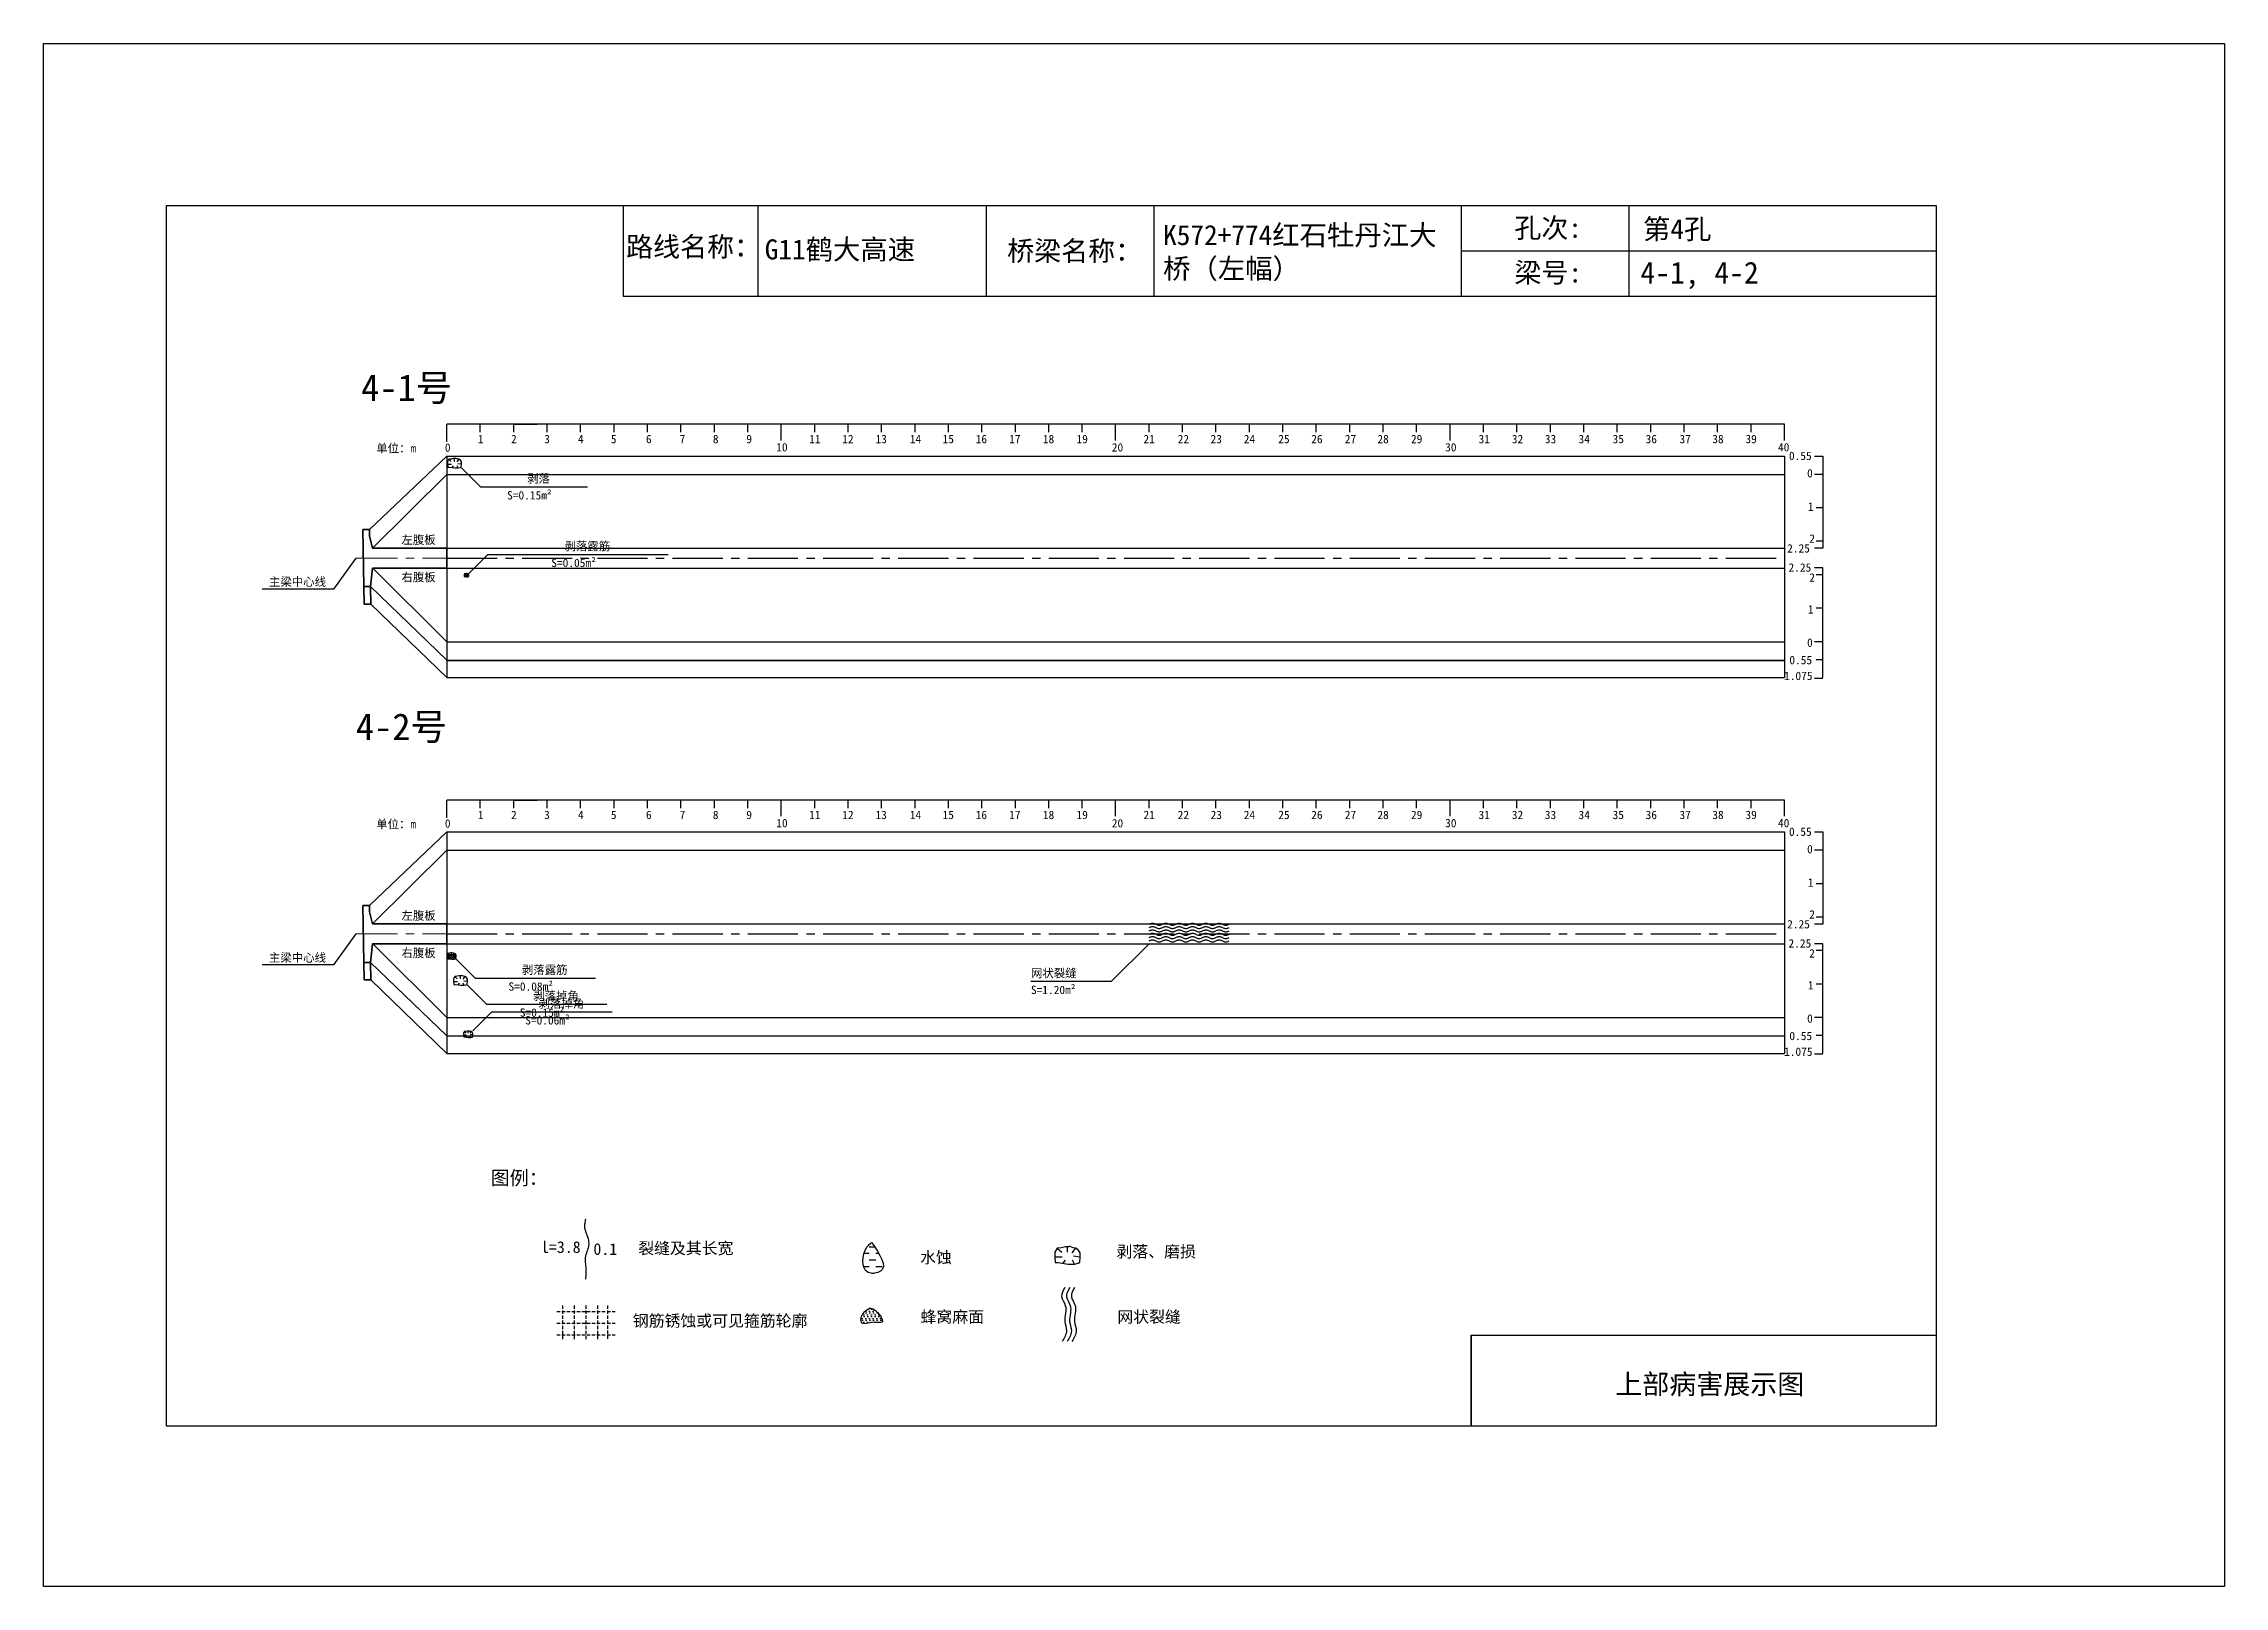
# Model space of a CAD drawing. Header units: millimetres. Extents: x -37 to 615, y -48 to 413.
import ezdxf

# ---------------------------------------------------------------- set-up
doc = ezdxf.new("R2010")
doc.units = ezdxf.units.MM
for name, pattern in [('CENTER', [2, 1.25, -0.25, 0.25, -0.25]), ('CENTER2', [1.125, 0.75, -0.125, 0.125, -0.125]), ('DASHED', [0.75, 0.5, -0.25])]:
    doc.linetypes.add(name, pattern=pattern)
for name, color, linetype in [('加固措施', 7, 'Continuous'), ('图层1', 7, 'Continuous'), ('病害', 5, 'Continuous'), ('轮廓', 3, 'Continuous')]:
    doc.layers.add(name, color=color, linetype=linetype)
doc.layers.add('虚线', color=7, linetype='Continuous', lineweight=30)
doc.styles.get("Standard").update_dxf_attribs({"font": ''})
doc.styles.add('汉字', font='')
doc.styles.get('Standard').set_extended_font_data('SimSun')
doc.styles.get('汉字').set_extended_font_data('SimSun')
pattern_1 = [(0, (-3997.7199, -288.9294), (0.55266586, 1.10533173), [0, -1.10533173])]
pattern_2 = [(0, (-6886.571, -700.7115), (0.55266586, 1.10533173), [0, -1.10533173])]
pattern_3 = [(0, (-3576.1421, -199.0757), (1.9895971, 1.9895971), [1.9895971, -1.9895971])]

# ---------------------------------------------------------------- blocks, each defined once
blk = doc.blocks.new('adfsd')
at = {"lineweight": -2, "ltscale": 0.5}
for p, q in [((1140.897, -3083.694), (1140.936, -3083.729)), ((1140.983, -3083.682), (1140.981, -3083.729)), ((1141.053, -3083.694), (1141.022, -3083.735)), ((1140.876, -3083.768), (1140.94, -3083.769)), ((1140.948, -3083.824), (1140.969, -3083.796)), ((1141.045, -3083.83), (1141.028, -3083.796)), ((1141.094, -3083.772), (1141.036, -3083.763))]:
    blk.add_line(p, q, dxfattribs=at)
blk.add_lwpolyline([(1141, -3083.682), (1140.967, -3083.682), (1140.934, -3083.69), (1140.897, -3083.694), (1140.876, -3083.727), (1140.876, -3083.768), (1140.88, -3083.818), (1140.905, -3083.818), (1140.991, -3083.83), (1141.045, -3083.83), (1141.078, -3083.822), (1141.09, -3083.814), (1141.094, -3083.772), (1141.094, -3083.735), (1141.078, -3083.707), (1141.053, -3083.694), (1141.033, -3083.69), (1141, -3083.678)], dxfattribs=at)
blk = doc.blocks.new('chi')
at = {"color": 0}
for p, q in [((1147.409, -3079.329), (1147.409, -3078.8)), ((1187.409, -3078.8), (1147.409, -3078.8)), ((1148.409, -3079.041), (1148.409, -3078.8)), ((1149.409, -3079.041), (1149.409, -3078.8)), ((1149.409, -3078.8), (1150.109, -3078.8)), ((1150.409, -3079.041), (1150.409, -3078.8)), ((1151.409, -3079.041), (1151.409, -3078.8)), ((1152.409, -3079.041), (1152.409, -3078.8)), ((1153.409, -3079.041), (1153.409, -3078.8)), ((1154.409, -3079.041), (1154.409, -3078.8)), ((1155.409, -3079.041), (1155.409, -3078.8)), ((1156.409, -3079.041), (1156.409, -3078.8)), ((1157.409, -3079.283), (1157.409, -3078.8)), ((1158.409, -3079.041), (1158.409, -3078.8)), ((1159.409, -3079.041), (1159.409, -3078.8)), ((1160.409, -3079.041), (1160.409, -3078.8)), ((1161.409, -3079.041), (1161.409, -3078.8)), ((1162.409, -3079.041), (1162.409, -3078.8)), ((1163.409, -3079.041), (1163.409, -3078.8)), ((1164.409, -3079.041), (1164.409, -3078.8)), ((1165.409, -3079.041), (1165.409, -3078.8)), ((1166.409, -3079.041), (1166.409, -3078.8)), ((1167.409, -3079.283), (1167.409, -3078.8)), ((1168.409, -3079.041), (1168.409, -3078.8)), ((1169.409, -3079.041), (1169.409, -3078.8)), ((1170.409, -3079.041), (1170.409, -3078.8)), ((1171.409, -3079.041), (1171.409, -3078.8)), ((1172.409, -3079.041), (1172.409, -3078.8)), ((1173.409, -3079.041), (1173.409, -3078.8)), ((1174.409, -3079.041), (1174.409, -3078.8)), ((1175.409, -3079.041), (1175.409, -3078.8)), ((1176.409, -3079.041), (1176.409, -3078.8)), ((1177.409, -3079.283), (1177.409, -3078.8)), ((1178.409, -3079.041), (1178.409, -3078.8)), ((1179.409, -3079.041), (1179.409, -3078.8)), ((1180.409, -3079.041), (1180.409, -3078.8)), ((1181.409, -3079.041), (1181.409, -3078.8)), ((1182.409, -3079.041), (1182.409, -3078.8)), ((1183.409, -3079.041), (1183.409, -3078.8)), ((1184.409, -3079.041), (1184.409, -3078.8)), ((1185.409, -3079.041), (1185.409, -3078.8)), ((1186.409, -3079.041), (1186.409, -3078.8)), ((1187.409, -3079.283), (1187.409, -3078.8))]:
    blk.add_line(p, q, dxfattribs=at)
for s, p in [('0', (1147.349, -3079.623)), ('1', (1148.339, -3079.368)), ('2', (1149.328, -3079.368)), ('3', (1150.319, -3079.368)), ('4', (1151.329, -3079.368)), ('5', (1152.313, -3079.368)), ('6', (1153.363, -3079.368)), ('7', (1154.37, -3079.368)), ('8', (1155.363, -3079.368)), ('9', (1156.363, -3079.368)), ('10', (1157.259, -3079.613)), ('11', (1158.242, -3079.368)), ('12', (1159.233, -3079.368)), ('13', (1160.227, -3079.368)), ('14', (1161.252, -3079.368)), ('15', (1162.233, -3079.368)), ('16', (1163.223, -3079.368)), ('17', (1164.224, -3079.368)), ('18', (1165.232, -3079.368)), ('19', (1166.238, -3079.368)), ('20', (1167.294, -3079.617)), ('21', (1168.24, -3079.368)), ('22', (1169.264, -3079.368)), ('23', (1170.247, -3079.368)), ('24', (1171.24, -3079.368)), ('25', (1172.271, -3079.368)), ('26', (1173.258, -3079.368)), ('27', (1174.261, -3079.368)), ('28', (1175.236, -3079.368)), ('29', (1176.24, -3079.368)), ('30', (1177.262, -3079.613)), ('31', (1178.261, -3079.368)), ('32', (1179.256, -3079.368)), ('33', (1180.243, -3079.368)), ('34', (1181.251, -3079.368)), ('35', (1182.269, -3079.368)), ('36', (1183.256, -3079.368)), ('37', (1184.269, -3079.368)), ('38', (1185.251, -3079.368)), ('39', (1186.242, -3079.368)), ('40', (1187.216, -3079.613))]:
    blk.add_text(s, height=0.25).set_placement(p)
blk = doc.blocks.new('kopp')
at = {"color": 0}
for p, q in [((1188.308, -3078.25), (1188.558, -3078.25)), ((1188.558, -3078.25), (1188.558, -3078.8)), ((1188.558, -3078.8), (1188.308, -3078.8)), ((1188.558, -3078.8), (1188.558, -3079.8)), ((1188.558, -3079.8), (1188.358, -3079.8)), ((1188.558, -3079.8), (1188.558, -3079.8)), ((1188.558, -3079.8), (1188.558, -3080.8)), ((1188.558, -3081.009), (1188.308, -3081.009)), ((1188.558, -3080.8), (1188.358, -3080.8)), ((1188.558, -3080.8), (1188.558, -3081.009)), ((1188.558, -3081.592), (1188.308, -3081.592)), ((1188.558, -3081.8), (1188.358, -3081.8)), ((1188.558, -3081.8), (1188.558, -3081.592)), ((1188.558, -3082.8), (1188.558, -3081.8)), ((1188.558, -3082.8), (1188.358, -3082.8)), ((1188.558, -3083.8), (1188.558, -3082.8)), ((1188.558, -3082.8), (1188.558, -3082.8)), ((1188.558, -3083.8), (1188.308, -3083.8)), ((1188.558, -3084.875), (1188.558, -3083.8)), ((1188.558, -3084.338), (1188.358, -3084.338)), ((1188.308, -3084.888), (1188.558, -3084.888))]:
    blk.add_line(p, q, dxfattribs=at)
for s, p in [('0.55', (1187.543, -3078.37)), ('0', (1188.086, -3078.891)), ('1', (1188.109, -3079.89)), ('2', (1188.15, -3080.842)), ('2.25', (1187.49, -3081.135)), ('2.25', (1187.53, -3081.708)), ('2', (1188.15, -3082.006)), ('1', (1188.109, -3082.959)), ('0', (1188.086, -3083.954)), ('0.55', (1187.556, -3084.474)), ('1.075', (1187.398, -3084.946))]:
    blk.add_text(s, height=0.25).set_placement(p)

msp = doc.modelspace()

# ---------------------------------------------------------------- hatches: boundary and pattern name
at = {"layer": '加固措施', "lineweight": -2}
h = msp.add_hatch(dxfattribs=at)
h.set_pattern_fill('DASH', color=256, scale=0.626645)
h.set_pattern_definition(pattern_3)
edge = h.paths.add_edge_path()
edge.add_spline(control_points=[(210.85, 54.88), (210.36, 54.45), (208.03, 52.39), (207.41, 44.9), (216.74, 46.23), (213.29, 51.3), (210.85, 54.88)], knot_values=[0, 0, 0, 0, 3.237042, 15.187225, 21.182779, 35.601669, 35.601669, 35.601669, 35.601669], degree=3, periodic=0)
h = msp.add_hatch(dxfattribs=at)
h.set_pattern_fill('DASH', color=256, scale=0.626645)
h.set_pattern_definition(pattern_3)
edge = h.paths.add_edge_path()
edge.add_spline(control_points=[(210.85, 54.88), (210.36, 54.45), (208.03, 52.39), (207.41, 44.9), (216.74, 46.23), (213.29, 51.3), (210.85, 54.88)], knot_values=[0, 0, 0, 0, 3.237042, 15.187225, 21.182779, 35.601669, 35.601669, 35.601669, 35.601669], degree=3, periodic=0)
h = msp.add_hatch(dxfattribs=at)
h.set_pattern_fill('DOTS', scale=0.696272)
h.set_pattern_definition(pattern_1)
edge = h.paths.add_edge_path()
edge.add_spline(control_points=[(210.19, 35.22), (209.15, 34.51), (207.68, 33.49), (207.52, 29.75), (211, 31.47), (215.72, 30.12), (212.21, 35.3), (210.31, 35.22), (210.19, 35.22)], knot_values=[0, 0, 0, 0, 5.205471, 7.397577, 12.944796, 16.169923, 23.88441, 24.400432, 24.400432, 24.400432, 24.400432], degree=3, periodic=0)
h = msp.add_hatch(dxfattribs=at)
h.set_pattern_fill('DOTS', scale=0.696272)
h.set_pattern_definition(pattern_1)
edge = h.paths.add_edge_path()
edge.add_spline(control_points=[(210.19, 35.22), (209.15, 34.51), (207.68, 33.49), (207.52, 29.75), (211, 31.47), (215.72, 30.12), (212.21, 35.3), (210.31, 35.22), (210.19, 35.22)], knot_values=[0, 0, 0, 0, 5.205471, 7.397577, 12.944796, 16.169923, 23.88441, 24.400432, 24.400432, 24.400432, 24.400432], degree=3, periodic=0)
at = {"layer": '病害', "lineweight": -2}
h = msp.add_hatch(dxfattribs=at)
h.set_pattern_fill('DOTS', color=4, scale=0.696272, style=0)
h.set_pattern_definition(pattern_2)
edge = h.paths.add_edge_path()
edge.add_spline(control_points=[(210.19, 35.22), (209.15, 34.51), (207.68, 33.49), (207.52, 29.75), (211, 31.47), (215.72, 30.12), (212.21, 35.3), (210.31, 35.22), (210.19, 35.22)], knot_values=[0, 0, 0, 0, 1.041094, 1.479515, 2.588959, 3.233985, 4.776882, 4.880086, 4.880086, 4.880086, 4.880086], degree=3, periodic=0)
h = msp.add_hatch(dxfattribs=at)
h.set_pattern_fill('DOTS', color=4, scale=0.696272, style=0)
h.set_pattern_definition(pattern_2)
edge = h.paths.add_edge_path()
edge.add_spline(control_points=[(210.19, 35.22), (209.15, 34.51), (207.68, 33.49), (207.52, 29.75), (211, 31.47), (215.72, 30.12), (212.21, 35.3), (210.31, 35.22), (210.19, 35.22)], knot_values=[0, 0, 0, 0, 1.041094, 1.479515, 2.588959, 3.233985, 4.776882, 4.880086, 4.880086, 4.880086, 4.880086], degree=3, periodic=0)

# ---------------------------------------------------------------- linework, layer by layer
at = {"color": 0, "linetype": 'ByBlock'}
for p, q in [((0, 364.85), (529.17, 364.85)), ((0, 0), (0, 364.85)), ((136.5, 364.85), (136.5, 337.72)), ((245.1, 364.85), (245.1, 337.72)), ((387.13, 364.85), (387.13, 337.72)), ((437.29, 364.79), (437.29, 337.66)), ((529.17, 364.85), (529.17, 0)), ((136.5, 337.72), (529.17, 337.72)), ((390.12, 0), (390.12, 27.12)), ((390.12, 27.12), (529.17, 27.12)), ((529.17, 0), (0, 0))]:
    msp.add_line(p, q, dxfattribs=at)
at = {"color": 0}
for p, q in [((60.65, 267.93), (83.82, 289.93)), ((83.82, 289.93), (83.82, 223.68)), ((83.82, 289.93), (483.82, 289.93)), ((483.82, 289.93), (483.82, 223.68)), ((61.57, 262.43), (83.82, 284.43)), ((83.82, 262.43), (483.82, 262.43)), ((483.82, 262.43), (483.82, 259.43)), ((56.57, 259.43), (49.96, 250.17)), ((61.64, 256.43), (83.82, 234.43)), ((83.82, 256.43), (483.82, 256.43)), ((49.96, 250.17), (28.63, 250.17)), ((60.99, 250.93), (83.82, 228.93)), ((61.09, 245.68), (83.82, 223.68)), ((83.82, 234.43), (483.82, 234.43)), ((83.82, 228.93), (483.82, 228.93)), ((83.82, 228.81), (483.82, 228.81)), ((83.82, 223.68), (483.82, 223.68)), ((60.65, 155.59), (83.82, 177.59)), ((83.82, 177.59), (83.82, 111.34)), ((83.82, 177.59), (483.82, 177.59)), ((483.82, 177.59), (483.82, 111.34)), ((61.57, 150.08), (83.82, 172.09)), ((83.82, 172.09), (483.82, 172.09)), ((83.82, 150.09), (483.82, 150.09)), ((483.82, 150.09), (483.82, 147.09)), ((56.57, 147.09), (49.96, 137.83)), ((61.64, 144.09), (83.82, 122.09)), ((83.82, 144.09), (483.82, 144.09)), ((49.96, 137.83), (28.63, 137.83)), ((60.99, 138.59), (83.82, 116.59)), ((61.09, 133.34), (83.82, 111.34)), ((83.82, 122.09), (483.82, 122.09)), ((83.82, 116.59), (483.82, 116.59)), ((83.82, 111.34), (483.82, 111.34))]:
    msp.add_line(p, q, dxfattribs=at)
at = {"color": 7}
for p, q in [((84, 287.53), (85.23, 287.51)), ((84.39, 288.95), (85.15, 288.29)), ((85.38, 286.46), (85.78, 287)), ((86.05, 289.19), (86.01, 288.29)), ((87.4, 288.95), (86.79, 288.17)), ((87.24, 286.35), (86.91, 287)), ((88.18, 287.45), (87.07, 287.63)), ((89.13, 254.73), (89.38, 254.51)), ((89.68, 254.81), (89.67, 254.51)), ((90.13, 254.73), (89.93, 254.47)), ((89, 254.25), (89.41, 254.25)), ((89.46, 253.9), (89.59, 254.08)), ((90.08, 253.86), (89.97, 254.08)), ((90.39, 254.23), (90.02, 254.29)), ((83.8, 140.3), (84.62, 140.29)), ((84.06, 141.25), (84.57, 140.81)), ((84.72, 139.59), (84.99, 139.95)), ((85.17, 141.41), (85.14, 140.81)), ((86.06, 141.25), (85.66, 140.73)), ((85.96, 139.51), (85.74, 139.95)), ((86.59, 140.25), (85.84, 140.37)), ((85.8, 132.91), (87.03, 132.89)), ((86.19, 134.33), (86.95, 133.67)), ((87.18, 131.85), (87.58, 132.39)), ((87.85, 134.57), (87.81, 133.67)), ((89.2, 134.33), (88.59, 133.56)), ((89.04, 131.73), (88.71, 132.39)), ((89.98, 132.83), (88.87, 133.01)), ((89.06, 117.9), (89.57, 117.46)), ((90.17, 118.06), (90.14, 117.46)), ((91.06, 117.9), (90.66, 117.38)), ((88.8, 116.95), (89.62, 116.94)), ((89.72, 116.24), (89.99, 116.6)), ((90.96, 116.16), (90.74, 116.6)), ((91.59, 116.9), (90.84, 117.02))]:
    msp.add_line(p, q, dxfattribs=at)
msp.add_line((83.82, 284.43), (483.82, 284.43))
at = {"color": 1, "linetype": 'CENTER2', "ltscale": 20}
for p, q in [((83.82, 259.43), (483.82, 259.43)), ((83.82, 147.09), (483.82, 147.09))]:
    msp.add_line(p, q, dxfattribs=at)
at = {"color": 1, "linetype": 'DASHED'}
for p, q in [((89, 254.59), (90.39, 254.59)), ((89, 254.35), (90.39, 254.35)), ((89.35, 253.86), (89.35, 254.83)), ((89.7, 253.86), (89.7, 254.83)), ((90.05, 253.86), (90.05, 254.83)), ((89, 254.1), (90.39, 254.1)), ((83.8, 140.97), (86.59, 140.97)), ((83.8, 140.49), (86.59, 140.49)), ((83.8, 140), (86.59, 140)), ((84.5, 139.51), (84.5, 141.46)), ((85.19, 139.51), (85.19, 141.46)), ((85.89, 139.51), (85.89, 141.46))]:
    msp.add_line(p, q, dxfattribs=at)
at = {"color": 1, "linetype": 'DASHED', "ltscale": 2}
for p, q in [((116.71, 34.25), (134.11, 34.25)), ((116.71, 34.25), (134.11, 34.25)), ((118.45, 35.99), (118.45, 25.55)), ((118.45, 35.99), (118.45, 25.55)), ((121.93, 35.99), (121.93, 25.55)), ((121.93, 35.99), (121.93, 25.55)), ((125.41, 35.99), (125.41, 25.55)), ((125.41, 35.99), (125.41, 25.55)), ((128.89, 35.99), (128.89, 25.55)), ((128.89, 35.99), (128.89, 25.55)), ((131.87, 36.02), (131.87, 25.57)), ((131.87, 36.02), (131.87, 25.57)), ((116.71, 30.77), (134.11, 30.77)), ((116.71, 30.77), (134.11, 30.77)), ((116.71, 27.29), (134.11, 27.29)), ((116.71, 27.29), (134.11, 27.29))]:
    msp.add_line(p, q, dxfattribs=at)
at = {"color": 3, "linetype": 'ByBlock'}
msp.add_lwpolyline([(-36.77, 413.19), (615.38, 413.19), (615.38, -47.93), (-36.77, -47.93)], close=True, dxfattribs=at)
at = {"color": 7}
for points in [[(86.37, 289.19), (85.74, 289.19), (85.11, 289.03), (84.39, 288.95), (84, 288.32), (84, 287.53), (84.08, 286.58), (84.55, 286.58), (86.21, 286.35), (87.24, 286.35), (87.87, 286.5), (88.11, 286.66), (88.18, 287.45), (88.18, 288.16), (87.87, 288.71), (87.4, 288.95), (87, 289.03), (86.37, 289.26)], [(88.18, 286.35), (93.84, 280.69), (125.84, 280.69)], [(89.79, 254.81), (89.58, 254.81), (89.37, 254.75), (89.13, 254.73), (89, 254.52), (89, 254.25), (89.03, 253.94), (89.18, 253.94), (89.74, 253.86), (90.08, 253.86), (90.29, 253.91), (90.37, 253.97), (90.39, 254.23), (90.39, 254.46), (90.29, 254.65), (90.13, 254.73), (90, 254.75), (89.79, 254.83)], [(90.39, 254.83), (96.05, 260.49), (150.05, 260.49)], [(293.8, 150), (294, 150.09), (294.2, 150.18), (294.4, 150.24), (294.6, 150.29), (294.8, 150.3), (295, 150.29), (295.2, 150.24), (295.4, 150.18), (295.6, 150.09), (295.8, 150), (296, 149.91), (296.2, 149.82), (296.4, 149.76), (296.6, 149.71), (296.8, 149.7), (297, 149.71), (297.2, 149.76), (297.4, 149.82), (297.6, 149.91), (297.8, 150), (298, 150.09), (298.2, 150.18), (298.4, 150.24), (298.6, 150.29), (298.8, 150.3), (299, 150.29), (299.2, 150.24), (299.4, 150.18), (299.6, 150.09), (299.8, 150), (300, 149.91), (300.2, 149.82), (300.4, 149.76), (300.6, 149.71), (300.8, 149.7), (301, 149.71), (301.2, 149.76), (301.4, 149.82), (301.6, 149.91), (301.8, 150), (302, 150.09), (302.2, 150.18), (302.4, 150.24), (302.6, 150.29), (302.8, 150.3), (303, 150.29), (303.2, 150.24), (303.4, 150.18), (303.6, 150.09), (303.8, 150), (304, 149.91), (304.2, 149.82), (304.4, 149.76), (304.6, 149.71), (304.8, 149.7), (305, 149.71), (305.2, 149.76), (305.4, 149.82), (305.6, 149.91), (305.8, 150), (306, 150.09), (306.2, 150.18), (306.4, 150.24), (306.6, 150.29), (306.8, 150.3), (307, 150.29), (307.2, 150.24), (307.4, 150.18), (307.6, 150.09), (307.8, 150), (308, 149.91), (308.2, 149.82), (308.4, 149.76), (308.6, 149.71), (308.8, 149.7), (309, 149.71), (309.2, 149.76), (309.4, 149.82), (309.6, 149.91), (309.8, 150), (310, 150.09), (310.2, 150.18), (310.4, 150.24), (310.6, 150.29), (310.8, 150.3), (311, 150.29), (311.2, 150.24), (311.4, 150.18), (311.6, 150.09), (311.8, 150), (312, 149.91), (312.2, 149.82), (312.4, 149.76), (312.6, 149.71), (312.8, 149.7), (313, 149.71), (313.2, 149.76), (313.4, 149.82), (313.6, 149.91), (313.8, 150), (314, 150.09), (314.2, 150.18), (314.4, 150.24), (314.6, 150.29), (314.8, 150.3), (315, 150.29), (315.2, 150.24), (315.4, 150.18), (315.6, 150.09), (315.8, 150), (316, 149.91), (316.2, 149.82), (316.4, 149.76), (316.6, 149.71), (316.8, 149.7), (317, 149.71), (317.2, 149.76), (317.4, 149.82), (317.6, 149.91), (317.8, 150)], [(293.8, 144.16), (282.49, 132.85), (258.49, 132.85)], [(293.8, 149), (294, 149.09), (294.2, 149.18), (294.4, 149.24), (294.6, 149.29), (294.8, 149.3), (295, 149.29), (295.2, 149.24), (295.4, 149.18), (295.6, 149.09), (295.8, 149), (296, 148.91), (296.2, 148.82), (296.4, 148.76), (296.6, 148.71), (296.8, 148.7), (297, 148.71), (297.2, 148.76), (297.4, 148.82), (297.6, 148.91), (297.8, 149), (298, 149.09), (298.2, 149.18), (298.4, 149.24), (298.6, 149.29), (298.8, 149.3), (299, 149.29), (299.2, 149.24), (299.4, 149.18), (299.6, 149.09), (299.8, 149), (300, 148.91), (300.2, 148.82), (300.4, 148.76), (300.6, 148.71), (300.8, 148.7), (301, 148.71), (301.2, 148.76), (301.4, 148.82), (301.6, 148.91), (301.8, 149), (302, 149.09), (302.2, 149.18), (302.4, 149.24), (302.6, 149.29), (302.8, 149.3), (303, 149.29), (303.2, 149.24), (303.4, 149.18), (303.6, 149.09), (303.8, 149), (304, 148.91), (304.2, 148.82), (304.4, 148.76), (304.6, 148.71), (304.8, 148.7), (305, 148.71), (305.2, 148.76), (305.4, 148.82), (305.6, 148.91), (305.8, 149), (306, 149.09), (306.2, 149.18), (306.4, 149.24), (306.6, 149.29), (306.8, 149.3), (307, 149.29), (307.2, 149.24), (307.4, 149.18), (307.6, 149.09), (307.8, 149), (308, 148.91), (308.2, 148.82), (308.4, 148.76), (308.6, 148.71), (308.8, 148.7), (309, 148.71), (309.2, 148.76), (309.4, 148.82), (309.6, 148.91), (309.8, 149), (310, 149.09), (310.2, 149.18), (310.4, 149.24), (310.6, 149.29), (310.8, 149.3), (311, 149.29), (311.2, 149.24), (311.4, 149.18), (311.6, 149.09), (311.8, 149), (312, 148.91), (312.2, 148.82), (312.4, 148.76), (312.6, 148.71), (312.8, 148.7), (313, 148.71), (313.2, 148.76), (313.4, 148.82), (313.6, 148.91), (313.8, 149), (314, 149.09), (314.2, 149.18), (314.4, 149.24), (314.6, 149.29), (314.8, 149.3), (315, 149.29), (315.2, 149.24), (315.4, 149.18), (315.6, 149.09), (315.8, 149), (316, 148.91), (316.2, 148.82), (316.4, 148.76), (316.6, 148.71), (316.8, 148.7), (317, 148.71), (317.2, 148.76), (317.4, 148.82), (317.6, 148.91), (317.8, 149)], [(293.8, 148), (294, 148.09), (294.2, 148.18), (294.4, 148.24), (294.6, 148.29), (294.8, 148.3), (295, 148.29), (295.2, 148.24), (295.4, 148.18), (295.6, 148.09), (295.8, 148), (296, 147.91), (296.2, 147.82), (296.4, 147.76), (296.6, 147.71), (296.8, 147.7), (297, 147.71), (297.2, 147.76), (297.4, 147.82), (297.6, 147.91), (297.8, 148), (298, 148.09), (298.2, 148.18), (298.4, 148.24), (298.6, 148.29), (298.8, 148.3), (299, 148.29), (299.2, 148.24), (299.4, 148.18), (299.6, 148.09), (299.8, 148), (300, 147.91), (300.2, 147.82), (300.4, 147.76), (300.6, 147.71), (300.8, 147.7), (301, 147.71), (301.2, 147.76), (301.4, 147.82), (301.6, 147.91), (301.8, 148), (302, 148.09), (302.2, 148.18), (302.4, 148.24), (302.6, 148.29), (302.8, 148.3), (303, 148.29), (303.2, 148.24), (303.4, 148.18), (303.6, 148.09), (303.8, 148), (304, 147.91), (304.2, 147.82), (304.4, 147.76), (304.6, 147.71), (304.8, 147.7), (305, 147.71), (305.2, 147.76), (305.4, 147.82), (305.6, 147.91), (305.8, 148), (306, 148.09), (306.2, 148.18), (306.4, 148.24), (306.6, 148.29), (306.8, 148.3), (307, 148.29), (307.2, 148.24), (307.4, 148.18), (307.6, 148.09), (307.8, 148), (308, 147.91), (308.2, 147.82), (308.4, 147.76), (308.6, 147.71), (308.8, 147.7), (309, 147.71), (309.2, 147.76), (309.4, 147.82), (309.6, 147.91), (309.8, 148), (310, 148.09), (310.2, 148.18), (310.4, 148.24), (310.6, 148.29), (310.8, 148.3), (311, 148.29), (311.2, 148.24), (311.4, 148.18), (311.6, 148.09), (311.8, 148), (312, 147.91), (312.2, 147.82), (312.4, 147.76), (312.6, 147.71), (312.8, 147.7), (313, 147.71), (313.2, 147.76), (313.4, 147.82), (313.6, 147.91), (313.8, 148), (314, 148.09), (314.2, 148.18), (314.4, 148.24), (314.6, 148.29), (314.8, 148.3), (315, 148.29), (315.2, 148.24), (315.4, 148.18), (315.6, 148.09), (315.8, 148), (316, 147.91), (316.2, 147.82), (316.4, 147.76), (316.6, 147.71), (316.8, 147.7), (317, 147.71), (317.2, 147.76), (317.4, 147.82), (317.6, 147.91), (317.8, 148)], [(293.8, 147), (294, 147.09), (294.2, 147.18), (294.4, 147.24), (294.6, 147.29), (294.8, 147.3), (295, 147.29), (295.2, 147.24), (295.4, 147.18), (295.6, 147.09), (295.8, 147), (296, 146.91), (296.2, 146.82), (296.4, 146.76), (296.6, 146.71), (296.8, 146.7), (297, 146.71), (297.2, 146.76), (297.4, 146.82), (297.6, 146.91), (297.8, 147), (298, 147.09), (298.2, 147.18), (298.4, 147.24), (298.6, 147.29), (298.8, 147.3), (299, 147.29), (299.2, 147.24), (299.4, 147.18), (299.6, 147.09), (299.8, 147), (300, 146.91), (300.2, 146.82), (300.4, 146.76), (300.6, 146.71), (300.8, 146.7), (301, 146.71), (301.2, 146.76), (301.4, 146.82), (301.6, 146.91), (301.8, 147), (302, 147.09), (302.2, 147.18), (302.4, 147.24), (302.6, 147.29), (302.8, 147.3), (303, 147.29), (303.2, 147.24), (303.4, 147.18), (303.6, 147.09), (303.8, 147), (304, 146.91), (304.2, 146.82), (304.4, 146.76), (304.6, 146.71), (304.8, 146.7), (305, 146.71), (305.2, 146.76), (305.4, 146.82), (305.6, 146.91), (305.8, 147), (306, 147.09), (306.2, 147.18), (306.4, 147.24), (306.6, 147.29), (306.8, 147.3), (307, 147.29), (307.2, 147.24), (307.4, 147.18), (307.6, 147.09), (307.8, 147), (308, 146.91), (308.2, 146.82), (308.4, 146.76), (308.6, 146.71), (308.8, 146.7), (309, 146.71), (309.2, 146.76), (309.4, 146.82), (309.6, 146.91), (309.8, 147), (310, 147.09), (310.2, 147.18), (310.4, 147.24), (310.6, 147.29), (310.8, 147.3), (311, 147.29), (311.2, 147.24), (311.4, 147.18), (311.6, 147.09), (311.8, 147), (312, 146.91), (312.2, 146.82), (312.4, 146.76), (312.6, 146.71), (312.8, 146.7), (313, 146.71), (313.2, 146.76), (313.4, 146.82), (313.6, 146.91), (313.8, 147), (314, 147.09), (314.2, 147.18), (314.4, 147.24), (314.6, 147.29), (314.8, 147.3), (315, 147.29), (315.2, 147.24), (315.4, 147.18), (315.6, 147.09), (315.8, 147), (316, 146.91), (316.2, 146.82), (316.4, 146.76), (316.6, 146.71), (316.8, 146.7), (317, 146.71), (317.2, 146.76), (317.4, 146.82), (317.6, 146.91), (317.8, 147)], [(293.8, 146), (294, 146.09), (294.2, 146.18), (294.4, 146.24), (294.6, 146.29), (294.8, 146.3), (295, 146.29), (295.2, 146.24), (295.4, 146.18), (295.6, 146.09), (295.8, 146), (296, 145.91), (296.2, 145.82), (296.4, 145.76), (296.6, 145.71), (296.8, 145.7), (297, 145.71), (297.2, 145.76), (297.4, 145.82), (297.6, 145.91), (297.8, 146), (298, 146.09), (298.2, 146.18), (298.4, 146.24), (298.6, 146.29), (298.8, 146.3), (299, 146.29), (299.2, 146.24), (299.4, 146.18), (299.6, 146.09), (299.8, 146), (300, 145.91), (300.2, 145.82), (300.4, 145.76), (300.6, 145.71), (300.8, 145.7), (301, 145.71), (301.2, 145.76), (301.4, 145.82), (301.6, 145.91), (301.8, 146), (302, 146.09), (302.2, 146.18), (302.4, 146.24), (302.6, 146.29), (302.8, 146.3), (303, 146.29), (303.2, 146.24), (303.4, 146.18), (303.6, 146.09), (303.8, 146), (304, 145.91), (304.2, 145.82), (304.4, 145.76), (304.6, 145.71), (304.8, 145.7), (305, 145.71), (305.2, 145.76), (305.4, 145.82), (305.6, 145.91), (305.8, 146), (306, 146.09), (306.2, 146.18), (306.4, 146.24), (306.6, 146.29), (306.8, 146.3), (307, 146.29), (307.2, 146.24), (307.4, 146.18), (307.6, 146.09), (307.8, 146), (308, 145.91), (308.2, 145.82), (308.4, 145.76), (308.6, 145.71), (308.8, 145.7), (309, 145.71), (309.2, 145.76), (309.4, 145.82), (309.6, 145.91), (309.8, 146), (310, 146.09), (310.2, 146.18), (310.4, 146.24), (310.6, 146.29), (310.8, 146.3), (311, 146.29), (311.2, 146.24), (311.4, 146.18), (311.6, 146.09), (311.8, 146), (312, 145.91), (312.2, 145.82), (312.4, 145.76), (312.6, 145.71), (312.8, 145.7), (313, 145.71), (313.2, 145.76), (313.4, 145.82), (313.6, 145.91), (313.8, 146), (314, 146.09), (314.2, 146.18), (314.4, 146.24), (314.6, 146.29), (314.8, 146.3), (315, 146.29), (315.2, 146.24), (315.4, 146.18), (315.6, 146.09), (315.8, 146), (316, 145.91), (316.2, 145.82), (316.4, 145.76), (316.6, 145.71), (316.8, 145.7), (317, 145.71), (317.2, 145.76), (317.4, 145.82), (317.6, 145.91), (317.8, 146)], [(293.8, 145), (294, 145.09), (294.2, 145.18), (294.4, 145.24), (294.6, 145.29), (294.8, 145.3), (295, 145.29), (295.2, 145.24), (295.4, 145.18), (295.6, 145.09), (295.8, 145), (296, 144.91), (296.2, 144.82), (296.4, 144.76), (296.6, 144.71), (296.8, 144.7), (297, 144.71), (297.2, 144.76), (297.4, 144.82), (297.6, 144.91), (297.8, 145), (298, 145.09), (298.2, 145.18), (298.4, 145.24), (298.6, 145.29), (298.8, 145.3), (299, 145.29), (299.2, 145.24), (299.4, 145.18), (299.6, 145.09), (299.8, 145), (300, 144.91), (300.2, 144.82), (300.4, 144.76), (300.6, 144.71), (300.8, 144.7), (301, 144.71), (301.2, 144.76), (301.4, 144.82), (301.6, 144.91), (301.8, 145), (302, 145.09), (302.2, 145.18), (302.4, 145.24), (302.6, 145.29), (302.8, 145.3), (303, 145.29), (303.2, 145.24), (303.4, 145.18), (303.6, 145.09), (303.8, 145), (304, 144.91), (304.2, 144.82), (304.4, 144.76), (304.6, 144.71), (304.8, 144.7), (305, 144.71), (305.2, 144.76), (305.4, 144.82), (305.6, 144.91), (305.8, 145), (306, 145.09), (306.2, 145.18), (306.4, 145.24), (306.6, 145.29), (306.8, 145.3), (307, 145.29), (307.2, 145.24), (307.4, 145.18), (307.6, 145.09), (307.8, 145), (308, 144.91), (308.2, 144.82), (308.4, 144.76), (308.6, 144.71), (308.8, 144.7), (309, 144.71), (309.2, 144.76), (309.4, 144.82), (309.6, 144.91), (309.8, 145), (310, 145.09), (310.2, 145.18), (310.4, 145.24), (310.6, 145.29), (310.8, 145.3), (311, 145.29), (311.2, 145.24), (311.4, 145.18), (311.6, 145.09), (311.8, 145), (312, 144.91), (312.2, 144.82), (312.4, 144.76), (312.6, 144.71), (312.8, 144.7), (313, 144.71), (313.2, 144.76), (313.4, 144.82), (313.6, 144.91), (313.8, 145), (314, 145.09), (314.2, 145.18), (314.4, 145.24), (314.6, 145.29), (314.8, 145.3), (315, 145.29), (315.2, 145.24), (315.4, 145.18), (315.6, 145.09), (315.8, 145), (316, 144.91), (316.2, 144.82), (316.4, 144.76), (316.6, 144.71), (316.8, 144.7), (317, 144.71), (317.2, 144.76), (317.4, 144.82), (317.6, 144.91), (317.8, 145)], [(85.38, 141.41), (84.96, 141.41), (84.54, 141.3), (84.06, 141.25), (83.8, 140.83), (83.8, 140.3), (83.85, 139.67), (84.17, 139.67), (85.27, 139.51), (85.96, 139.51), (86.38, 139.62), (86.54, 139.72), (86.59, 140.25), (86.59, 140.72), (86.38, 141.09), (86.06, 141.25), (85.8, 141.3), (85.38, 141.46)], [(86.59, 139.51), (92.25, 133.86), (128.25, 133.86)], [(88.17, 134.57), (87.54, 134.57), (86.91, 134.41), (86.19, 134.33), (85.8, 133.7), (85.8, 132.91), (85.88, 131.97), (86.35, 131.97), (88.01, 131.73), (89.04, 131.73), (89.67, 131.89), (89.91, 132.05), (89.98, 132.83), (89.98, 133.54), (89.67, 134.1), (89.2, 134.33), (88.8, 134.41), (88.17, 134.65)], [(89.98, 131.73), (95.64, 126.07), (131.64, 126.07)], [(90.38, 118.06), (89.96, 118.06), (89.54, 117.95), (89.06, 117.9), (88.8, 117.48), (88.8, 116.95), (88.85, 116.32), (89.17, 116.32), (90.27, 116.16), (90.96, 116.16), (91.38, 116.27), (91.54, 116.37), (91.59, 116.9), (91.59, 117.37), (91.38, 117.74), (91.06, 117.9), (90.8, 117.95), (90.38, 118.11)], [(91.59, 118.11), (97.25, 123.76), (133.25, 123.76)]]:
    msp.add_lwpolyline(points, dxfattribs=at)
for points in [[(268.59, 41.36), (268.08, 40.47), (267.03, 38.67), (269.71, 35.55), (267.97, 31.9), (269.63, 28.26), (268.46, 26.35), (267.82, 25.31)], [(268.59, 41.36), (268.08, 40.47), (267.03, 38.67), (269.71, 35.55), (267.97, 31.9), (269.63, 28.26), (268.46, 26.35), (267.82, 25.31)], [(270.07, 41.36), (269.55, 40.47), (268.51, 38.67), (271.18, 35.55), (269.44, 31.9), (271.1, 28.26), (269.94, 26.35), (269.3, 25.31)], [(270.07, 41.36), (269.55, 40.47), (268.51, 38.67), (271.18, 35.55), (269.44, 31.9), (271.1, 28.26), (269.94, 26.35), (269.3, 25.31)], [(271.52, 41.36), (271, 40.47), (269.96, 38.67), (272.63, 35.55), (270.89, 31.9), (272.55, 28.26), (271.39, 26.35), (270.75, 25.31)], [(271.52, 41.36), (271, 40.47), (269.96, 38.67), (272.63, 35.55), (270.89, 31.9), (272.55, 28.26), (271.39, 26.35), (270.75, 25.31)]]:
    msp.add_open_spline(points, degree=3, knots=[0, 0, 0, 0, 2.808133, 5.677796, 10.461234, 13.324406, 16.732801, 16.732801, 16.732801, 16.732801])
at = {"lineweight": -2}
msp.add_open_spline([(210.19, 35.22), (209.15, 34.51), (207.68, 33.49), (207.52, 29.75), (211, 31.47), (215.72, 30.12), (212.21, 35.3), (210.31, 35.22), (210.19, 35.22)], degree=3, knots=[0, 0, 0, 0, 3.624423, 5.150725, 9.013098, 11.258664, 16.630045, 16.989336, 16.989336, 16.989336, 16.989336], dxfattribs=at)
msp.add_open_spline([(210.19, 35.22), (209.15, 34.51), (207.68, 33.49), (207.52, 29.75), (211, 31.47), (215.72, 30.12), (212.21, 35.3), (210.31, 35.22), (210.19, 35.22)], degree=3, knots=[0, 0, 0, 0, 3.624423, 5.150725, 9.013098, 11.258664, 16.630045, 16.989336, 16.989336, 16.989336, 16.989336], dxfattribs=at)
at = {"layer": '加固措施', "lineweight": -2}
msp.add_open_spline([(210.85, 54.88), (210.36, 54.45), (208.03, 52.39), (207.41, 44.9), (216.74, 46.23), (213.29, 51.3), (210.85, 54.88)], degree=3, knots=[0, 0, 0, 0, 2.028466, 9.51698, 13.274057, 22.309569, 22.309569, 22.309569, 22.309569], dxfattribs=at)
msp.add_open_spline([(210.85, 54.88), (210.36, 54.45), (208.03, 52.39), (207.41, 44.9), (216.74, 46.23), (213.29, 51.3), (210.85, 54.88)], degree=3, knots=[0, 0, 0, 0, 2.028466, 9.51698, 13.274057, 22.309569, 22.309569, 22.309569, 22.309569], dxfattribs=at)
at = {"layer": '图层1', "lineweight": -2}
msp.add_open_spline([(125.25, 61.82), (125.22, 61.61), (125.18, 61.39), (125.07, 60.75), (125.02, 60.35), (124.99, 59.78), (125, 59.6), (125.02, 59.31), (125.03, 59.21), (125.06, 59), (125.09, 58.89), (125.19, 58.51), (125.29, 58.21), (125.54, 57.57), (125.69, 57.22), (125.96, 56.46), (126.09, 56.04), (126.21, 55.34), (126.24, 55.06), (126.25, 54.51), (126.23, 54.25), (126.16, 53.74), (126.11, 53.5), (126, 53.03), (125.93, 52.81), (125.76, 52.25), (125.64, 51.93), (125.45, 51.33), (125.36, 51.04), (125.27, 50.66), (125.24, 50.54), (125.21, 50.32), (125.2, 50.23), (125.18, 50.03), (125.17, 49.92), (125.17, 49.54), (125.18, 49.25), (125.23, 48.62), (125.27, 48.29), (125.33, 47.7), (125.35, 47.46), (125.38, 47), (125.39, 46.78), (125.4, 46.36), (125.4, 46.16), (125.39, 45.54), (125.37, 45.14), (125.32, 44.45), (125.3, 44.15), (125.27, 43.85)], degree=3, knots=[0, 0, 0, 0, 0.93103, 0.93103, 2.904338, 2.904338, 3.933552, 3.933552, 4.598026, 4.598026, 5.2625, 5.2625, 6.799065, 6.799065, 8.335629, 8.335629, 9.872194, 9.872194, 10.744529, 10.744529, 11.616864, 11.616864, 12.4892, 12.4892, 13.361535, 13.361535, 14.755665, 14.755665, 16.149795, 16.149795, 16.835641, 16.835641, 17.410365, 17.410365, 17.98509, 17.98509, 19.45733, 19.45733, 20.929571, 20.929571, 21.910052, 21.910052, 22.722819, 22.722819, 23.535585, 23.535585, 25.161117, 25.161117, 26.428502, 26.428502, 26.428502, 26.428502], dxfattribs=at)
msp.add_open_spline([(125.25, 61.82), (125.22, 61.61), (125.18, 61.39), (125.07, 60.75), (125.02, 60.35), (124.99, 59.78), (125, 59.6), (125.02, 59.31), (125.03, 59.21), (125.06, 59), (125.09, 58.89), (125.19, 58.51), (125.29, 58.21), (125.54, 57.57), (125.69, 57.22), (125.96, 56.46), (126.09, 56.04), (126.21, 55.34), (126.24, 55.06), (126.25, 54.51), (126.23, 54.25), (126.16, 53.74), (126.11, 53.5), (126, 53.03), (125.93, 52.81), (125.76, 52.25), (125.64, 51.93), (125.45, 51.33), (125.36, 51.04), (125.27, 50.66), (125.24, 50.54), (125.21, 50.32), (125.2, 50.23), (125.18, 50.03), (125.17, 49.92), (125.17, 49.54), (125.18, 49.25), (125.23, 48.62), (125.27, 48.29), (125.33, 47.7), (125.35, 47.46), (125.38, 47), (125.39, 46.78), (125.4, 46.36), (125.4, 46.16), (125.39, 45.54), (125.37, 45.14), (125.32, 44.45), (125.3, 44.15), (125.27, 43.85)], degree=3, knots=[0, 0, 0, 0, 0.93103, 0.93103, 2.904338, 2.904338, 3.933552, 3.933552, 4.598026, 4.598026, 5.2625, 5.2625, 6.799065, 6.799065, 8.335629, 8.335629, 9.872194, 9.872194, 10.744529, 10.744529, 11.616864, 11.616864, 12.4892, 12.4892, 13.361535, 13.361535, 14.755665, 14.755665, 16.149795, 16.149795, 16.835641, 16.835641, 17.410365, 17.410365, 17.98509, 17.98509, 19.45733, 19.45733, 20.929571, 20.929571, 21.910052, 21.910052, 22.722819, 22.722819, 23.535585, 23.535585, 25.161117, 25.161117, 26.428502, 26.428502, 26.428502, 26.428502], dxfattribs=at)
at = {"layer": '病害', "color": 5}
for p, q in [((136.5, 364.85), (136.5, 337.72)), ((245.1, 364.85), (245.1, 337.72)), ((387.13, 364.85), (387.13, 337.72)), ((529.17, 364.85), (529.17, 337.72)), ((136.5, 337.72), (386.58, 337.72)), ((386.58, 337.72), (529.17, 337.72)), ((390.12, 27.12), (529.17, 27.12)), ((390.12, 27.12), (390.12, 0)), ((529.17, 27.12), (529.17, 0))]:
    msp.add_line(p, q, dxfattribs=at)
at = {"layer": '病害', "color": 0}
for p, q in [((176.83, 364.85), (176.83, 337.72)), ((295.25, 364.85), (295.25, 337.72)), ((387.14, 351.23), (529.17, 351.23))]:
    msp.add_line(p, q, dxfattribs=at)
at = {"layer": '虚线', "linetype": 'CENTER', "lineweight": 18, "ltscale": 10}
for p, q in [((56.57, 259.43), (83.82, 259.43)), ((56.57, 147.09), (83.82, 147.09))]:
    msp.add_line(p, q, dxfattribs=at)
at = {"layer": '轮廓', "color": 5, "lineweight": 35}
for p, q in [((58.99, 250.93), (58.65, 267.93)), ((58.65, 267.93), (60.65, 267.93)), ((60.69, 266.05), (60.65, 267.93)), ((61.57, 262.43), (60.69, 266.05)), ((83.82, 262.43), (61.57, 262.43)), ((83.82, 256.43), (83.82, 262.43)), ((60.99, 250.93), (61.63, 256.43)), ((83.82, 256.43), (61.63, 256.43)), ((58.99, 250.93), (60.99, 250.93)), ((59.09, 245.68), (58.99, 250.93)), ((61.09, 245.68), (60.99, 250.93)), ((59.09, 245.68), (61.09, 245.68)), ((58.99, 138.59), (58.65, 155.59)), ((58.65, 155.59), (60.65, 155.59)), ((60.69, 153.71), (60.65, 155.59)), ((61.57, 150.08), (60.69, 153.71)), ((83.82, 150.08), (61.57, 150.08)), ((83.82, 144.08), (83.82, 150.08)), ((60.99, 138.59), (61.63, 144.09)), ((83.82, 144.09), (61.63, 144.09)), ((58.99, 138.59), (60.99, 138.59)), ((59.09, 133.34), (58.99, 138.59)), ((61.09, 133.34), (60.99, 138.59)), ((59.09, 133.34), (61.09, 133.34))]:
    msp.add_line(p, q, dxfattribs=at)

# ---------------------------------------------------------------- block references
at = {"color": 0}
for name, p, xscale, yscale, zscale in [('chi', (-11390.27, 31087.43), 9.999999999994273, 9.999999999994273, 9.999999999994273), ('kopp', (-11390.27, 31072.43), 9.999999999994273, 9.999999999994273, 9.999999999994273), ('chi', (-11390.27, 30975.09), 9.999999999994273, 9.999999999994273, 9.999999999994273), ('kopp', (-11390.27, 30960.09), 9.999999999994273, 9.999999999994273, 9.999999999994273), ('adfsd', (-39452.38, 107407.64), 34.81359766870787, 34.81359766870787, 34.81359766870787), ('adfsd', (-39452.38, 107407.64), 34.81359766870787, 34.81359766870787, 34.81359766870787)]:
    msp.add_blockref(name, p, dxfattribs=dict(at, xscale=xscale, yscale=yscale, zscale=zscale))

# ---------------------------------------------------------------- texts
for s, p in [('单位：m', (62.7, 290.99)), ('左腹板', (70.24, 263.64)), ('右腹板', (70.24, 252.47)), ('主梁中心线', (30.63, 251.08)), ('单位：m', (62.7, 178.65)), ('左腹板', (70.24, 151.3)), ('主梁中心线', (30.63, 138.73)), ('右腹板', (70.24, 140.13))]:
    msp.add_text(s, height=2.5).set_placement(p)
at = {"color": 7}
for s, p in [('剥落', (107.84, 281.94)), ('S=0.15m²', (101.84, 276.94)), ('剥落露筋', (119.05, 261.74)), ('S=0.05m²', (115.05, 256.74)), ('剥落露筋', (106.25, 135.11)), ('网状裂缝', (258.49, 134.1)), ('S=0.08m²', (102.25, 130.11)), ('S=1.20m²', (258.49, 129.1)), ('S=0.15m²', (105.64, 122.32)), ('剥落掉角', (109.64, 127.32)), ('剥落掉角', (111.25, 125.01)), ('S=0.06m²', (107.25, 120.01))]:
    msp.add_text(s, height=2.5, dxfattribs=at).set_placement(p)
at = {"linetype": 'ByBlock', "attachment_point": 1, "style": '汉字'}
for s, insert, char_height, width in [('K572+774红石牡丹江大桥（左幅）', (298, 358.97), 6, 87.5474), ('{\\C0;第4孔}', (441.52, 360.78), 6, 77.4135), ('{\\C0;G11鹤大高速}', (178.87, 354.68), 6, 62.8604), ('{\\C0;4-1, 4-2}', (440.75, 347.98), 6.5, 84.1186), ('{\\C0;4-1号}', (58.2, 314.34), 8, 49.3496), ('{\\C0;4-2号}', (56.63, 213.01), 8, 49.3496)]:
    msp.add_mtext(s, dxfattribs=dict(at, insert=insert, char_height=char_height, width=width))
at = {"layer": '图层1', "style": '汉字'}
for s, p in [('孔次:', (403.05, 355.16)), ('路线名称：', (137.42, 349.54)), ('桥梁名称：', (251.38, 348.29)), ('梁号:', (403.08, 341.8)), ('上部病害展示图', (433.23, 9.56))]:
    msp.add_text(s, height=5.918, dxfattribs=at).set_placement(p)
at = {"layer": '图层1', "lineweight": -2, "attachment_point": 1}
for s, insert, char_height in [('图例：', (96.91, 76.23), 4.178), ('图例：', (96.91, 76.23), 4.178), ('l=3.8', (111.98, 55.21), 3.481), ('l=3.8', (111.98, 55.21), 3.481), ('0.1', (127.65, 54.63), 3.481), ('0.1', (127.65, 54.63), 3.481), ('裂缝及其长宽', (141.05, 54.88), 3.481), ('裂缝及其长宽', (141.05, 54.88), 3.481), ('水蚀', (225.33, 52.14), 3.481), ('水蚀', (225.33, 52.14), 3.481), ('剥落、磨损', (284.06, 53.89), 3.481), ('剥落、磨损', (284.06, 53.89), 3.481), ('钢筋锈蚀或可见箍筋轮廓', (139.42, 33.21), 3.4814), ('钢筋锈蚀或可见箍筋轮廓', (139.42, 33.21), 3.4814), ('蜂窝麻面', (225.48, 34.38), 3.481), ('蜂窝麻面', (225.48, 34.38), 3.481), ('网状裂缝', (284.32, 34.39), 3.481), ('网状裂缝', (284.32, 34.39), 3.481)]:
    msp.add_mtext(s, dxfattribs=dict(at, insert=insert, char_height=char_height))

doc.saveas('drawing.dxf')
